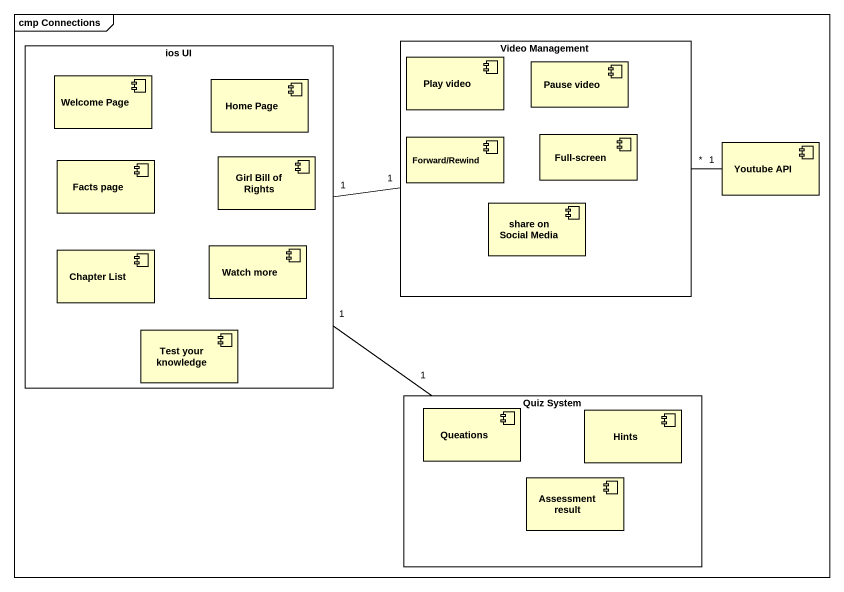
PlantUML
@startuml
mainframe cmp Connections
rectangle "ios UI" as ios_UI {
  component "Welcome Page" as Welcome_Page
  component "Home Page" as Home_Page
  component "Facts page" as Facts_page
  component "Girl Bill of Rights" as Girl_Bill_of_Rights
  component "Chapter List" as Chapter_List
  component "Watch more" as Watch_more
  component "Test your knowledge" as Test_your_knowledge
}
rectangle "Video Management" as Video_Management {
  component "Play video" as Play_video
  component "Pause video" as Pause_video
  component "Forward/Rewind" as Forward_Rewind
  component "Full-screen" as Full_screen
  component "share on Social Media" as share_on_Social_Media
}
component "Youtube API" as Youtube_API
rectangle "Quiz System" as Quiz_System {
  component Queations
  component Hints
  component "Assessment result" as Assessment_result
}
ios_UI "1" -right- "1" Video_Management
ios_UI "1" -- "1" Quiz_System
Video_Management "*" -right- "1" Youtube_API
@enduml
